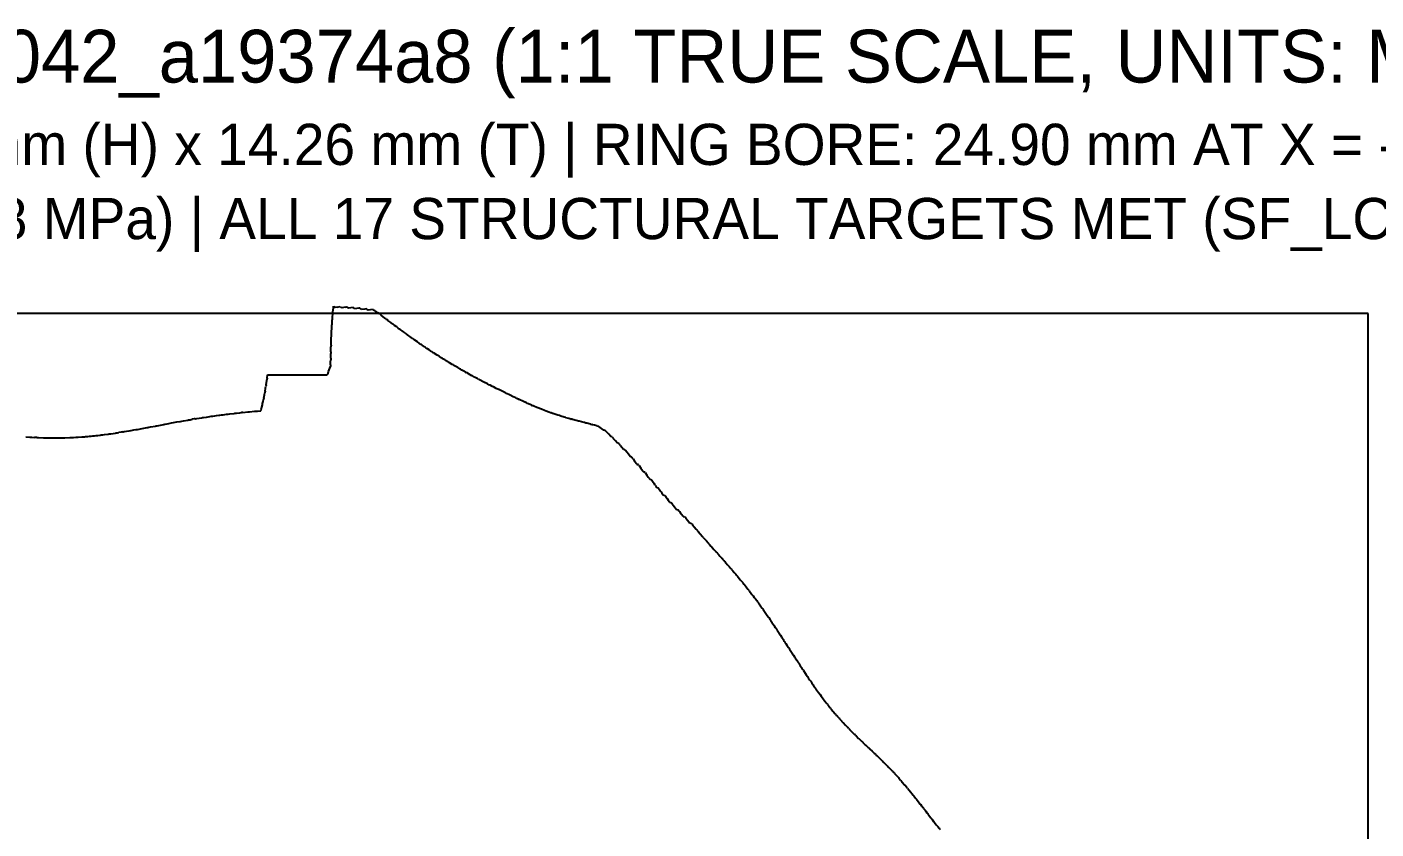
# Model space of a CAD drawing. Extents: x -21 to 226, y -73 to 37.
# Drawn here: x 61.2 to 143, y -11.9 to 36.8 of the extents above; entities that cross this region are included whole.
import ezdxf

# ---------------------------------------------------------------- set-up
doc = ezdxf.new("R2010")
doc.units = 0

msp = doc.modelspace()

# ---------------------------------------------------------------- linework, layer by layer
at = {"layer": 'BOUNDING_BOX'}
for p, q in [((142.553, 19.4269), (-20.7015, 19.4269)), ((142.553, -43.6157), (142.553, 19.4269))]:
    msp.add_line(p, q, dxfattribs=at)
at = {"layer": 'MIDPLANE_Z0_OUTLINE'}
for p, q in [((79.7631, 19.5), (79.7914, 19.7717)), ((79.7914, 19.7717), (79.7937, 19.7937)), ((79.7937, 19.8), (79.8, 19.8546)), ((79.7937, 19.7937), (79.7937, 19.8)), ((79.8, 19.8546), (79.8301, 19.8301)), ((79.868, 19.8), (79.8301, 19.8301)), ((79.8901, 19.7822), (79.868, 19.8)), ((79.9, 19.7743), (79.8901, 19.7822)), ((80.0199, 19.8), (79.9, 19.7743)), ((80.0199, 19.8), (80.2, 19.8382)), ((80.2, 19.8382), (80.221, 19.821)), ((80.2473, 19.8), (80.221, 19.821)), ((80.2844, 19.7701), (80.2473, 19.8)), ((80.3, 19.7574), (80.2844, 19.7701)), ((80.5204, 19.8), (80.3, 19.7574)), ((80.5204, 19.8), (80.6, 19.8152)), ((80.6, 19.8152), (80.6083, 19.8083)), ((80.6188, 19.8), (80.6083, 19.8083)), ((80.6769, 19.7529), (80.6188, 19.8)), ((80.7, 19.7342), (80.6769, 19.7529)), ((80.9822, 19.7822), (80.7, 19.7342)), ((81, 19.7854), (80.9822, 19.7822)), ((81.0679, 19.7304), (81, 19.7854)), ((81.1, 19.7044), (81.0679, 19.7304)), ((81.3389, 19.7389), (81.1, 19.7044)), ((81.4, 19.7484), (81.3389, 19.7389)), ((81.4573, 19.702), (81.4, 19.7484)), ((81.5, 19.6674), (81.4573, 19.702)), ((81.6896, 19.6896), (81.5, 19.6674)), ((81.8, 19.7037), (81.6896, 19.6896)), ((81.8454, 19.667), (81.8, 19.7037)), ((81.9, 19.6229), (81.8454, 19.667)), ((82.2, 19.6514), (82.0349, 19.6349)), ((82.2325, 19.6253), (82.2, 19.6514)), ((79.7076, 18.7826), (79.7194, 18.9194)), ((79.7194, 19), (79.7288, 19.1)), ((79.7194, 18.9194), (79.7194, 19)), ((79.7288, 19.1), (79.7425, 19.2449)), ((79.7425, 19.2449), (79.7527, 19.3527)), ((79.7527, 19.4), (79.7631, 19.5)), ((79.7527, 19.3527), (79.7527, 19.4)), ((82.0349, 19.6349), (81.9, 19.6229)), ((82.3, 19.5709), (82.2325, 19.6253)), ((82.3439, 19.5439), (82.3, 19.5709)), ((82.418, 19.5), (82.3439, 19.5439)), ((82.4908, 19.4569), (82.418, 19.5)), ((82.5866, 19.4), (82.4908, 19.4569)), ((82.595, 19.395), (82.5866, 19.4)), ((82.6, 19.3921), (82.595, 19.395)), ((82.6717, 19.3355), (82.6, 19.3921)), ((82.7, 19.3132), (82.6717, 19.3355)), ((82.8191, 19.2191), (82.7, 19.3132)), ((82.9746, 19.1), (82.8191, 19.2191)), ((82.984, 19.0928), (82.9746, 19.1)), ((83, 19.0805), (82.984, 19.0928)), ((83, 19.0805), (83.0451, 19.0451)), ((83.1, 19.0033), (83.0451, 19.0451)), ((83.1033, 19.0008), (83.1, 19.0033)), ((83.1043, 19), (83.1033, 19.0008)), ((83.2712, 18.8712), (83.1043, 19)), ((83.4, 18.7747), (83.2712, 18.8712)), ((79.6605, 17.9211), (79.6687, 18.0687)), ((79.6687, 18.2), (79.6767, 18.3)), ((79.6687, 18.0687), (79.6687, 18.2)), ((79.6767, 18.3), (79.6803, 18.3456)), ((79.6803, 18.3456), (79.6919, 18.4919)), ((79.6919, 18.6), (79.7005, 18.7)), ((79.6919, 18.4919), (79.6919, 18.6)), ((79.7005, 18.7), (79.7076, 18.7826)), ((83.4149, 18.7633), (83.4, 18.7747)), ((83.4976, 18.7), (83.4149, 18.7633)), ((83.4989, 18.6989), (83.4976, 18.7)), ((83.5, 18.6982), (83.4989, 18.6989)), ((83.5979, 18.6254), (83.5, 18.6982)), ((83.632, 18.6), (83.5979, 18.6254)), ((83.7278, 18.5278), (83.632, 18.6)), ((83.8, 18.4751), (83.7278, 18.5278)), ((83.8389, 18.4461), (83.8, 18.4751)), ((83.9, 18.4006), (83.8389, 18.4461)), ((83.9577, 18.3577), (83.9, 18.4006)), ((84.0376, 18.3), (83.9577, 18.3577)), ((84.0963, 18.2576), (84.0376, 18.3)), ((84.1761, 18.2), (84.0963, 18.2576)), ((84.1899, 18.1899), (84.1761, 18.2)), ((84.2, 18.1828), (84.1899, 18.1899)), ((84.27, 18.132), (84.2, 18.1828)), ((84.3, 18.1103), (84.27, 18.132)), ((84.4219, 18.0219), (84.3, 18.1103)), ((84.5951, 17.9), (84.4219, 18.0219)), ((79.6519, 17.5), (79.6444, 17.4)), ((79.6444, 17.2556), (79.6444, 17.4)), ((79.6444, 17.2444), (79.6444, 17.2556)), ((79.6444, 17.1), (79.6444, 17.2444)), ((79.6519, 17.8), (79.6594, 17.9)), ((79.6519, 17.6519), (79.6519, 17.8)), ((79.6519, 17.5037), (79.6519, 17.6519)), ((79.6519, 17.5), (79.6519, 17.5037)), ((79.6594, 17.9), (79.6605, 17.9211)), ((84.5971, 17.8987), (84.5951, 17.9)), ((84.6, 17.8966), (84.5971, 17.8987)), ((84.6, 17.8966), (84.6562, 17.8562)), ((84.7, 17.8258), (84.6562, 17.8562)), ((84.7277, 17.8066), (84.7, 17.8258)), ((84.7371, 17.8), (84.7277, 17.8066)), ((84.8914, 17.6914), (84.7371, 17.8)), ((85, 17.6172), (84.8914, 17.6914)), ((85.0246, 17.6001), (85, 17.6172)), ((85.1, 17.5477), (85.0246, 17.6001)), ((85.1281, 17.5281), (85.1, 17.5477)), ((85.1698, 17.5), (85.1281, 17.5281)), ((85.2543, 17.4431), (85.1698, 17.5)), ((85.3182, 17.4), (85.2543, 17.4431)), ((85.3668, 17.3668), (85.3182, 17.4)), ((85.4, 17.3449), (85.3668, 17.3668)), ((85.4592, 17.305), (85.4, 17.3449)), ((85.5, 17.2775), (85.4592, 17.305)), ((85.6061, 17.2061), (85.5, 17.2775)), ((85.7688, 17.1), (85.6061, 17.2061)), ((79.6186, 16.4186), (79.6212, 16.4625)), ((79.6186, 16.3), (79.6186, 16.4186)), ((79.6212, 16.4625), (79.6294, 16.6)), ((79.6369, 16.7), (79.6294, 16.6)), ((79.6444, 17.1), (79.6369, 17)), ((79.6369, 16.8631), (79.6369, 17)), ((79.6369, 16.8369), (79.6369, 16.8631)), ((79.6369, 16.7), (79.6369, 16.8369)), ((85.7815, 17.0917), (85.7688, 17.1)), ((85.8, 17.0797), (85.7815, 17.0917)), ((85.8, 17.0797), (85.8479, 17.0479)), ((85.9, 17.0144), (85.8479, 17.0479)), ((85.9164, 17.0039), (85.9, 17.0144)), ((85.9224, 17), (85.9164, 17.0039)), ((86.0906, 16.8906), (85.9224, 17)), ((86.2, 16.8216), (86.0906, 16.8906)), ((86.2259, 16.8051), (86.2, 16.8216)), ((86.3, 16.7576), (86.2259, 16.8051)), ((86.3351, 16.7351), (86.3, 16.7576)), ((86.3917, 16.7), (86.3351, 16.7351)), ((86.4731, 16.6495), (86.3917, 16.7)), ((86.5531, 16.6), (86.4731, 16.6495)), ((86.5819, 16.5819), (86.5531, 16.6)), ((86.6, 16.5709), (86.5819, 16.5819)), ((86.6684, 16.529), (86.6, 16.5709)), ((86.7, 16.5096), (86.6684, 16.529)), ((86.8299, 16.4299), (86.7, 16.5096)), ((87, 16.3294), (86.8299, 16.4299)), ((75.7727, 15.5), (75.8, 15.6982)), ((75.8, 15.6982), (75.9, 15.6982)), ((75.9, 15.6982), (76.0982, 15.6982)), ((76.0982, 15.6982), (76.1367, 15.6982)), ((76.1367, 15.6982), (76.2, 15.6982)), ((76.2, 15.6982), (76.3, 15.6982)), ((76.3, 15.6982), (76.4982, 15.6982)), ((76.4982, 15.6982), (76.5367, 15.6982)), ((76.5367, 15.6982), (76.6, 15.6982)), ((76.6, 15.6982), (76.7, 15.6982)), ((76.7, 15.6982), (76.8982, 15.6982)), ((76.8982, 15.6982), (76.9367, 15.6982)), ((76.9367, 15.6982), (77, 15.6982)), ((77, 15.6982), (77.1, 15.6982)), ((77.1, 15.6982), (77.2982, 15.6982)), ((77.2982, 15.6982), (77.3367, 15.6982)), ((77.3367, 15.6982), (77.4, 15.6982)), ((77.4, 15.6982), (77.5, 15.6982)), ((77.5, 15.6982), (77.6982, 15.6982)), ((77.6982, 15.6982), (77.7367, 15.6982)), ((77.7367, 15.6982), (77.8, 15.6982)), ((77.8, 15.6982), (77.9, 15.6982)), ((77.9, 15.6982), (78.0982, 15.6982)), ((78.0982, 15.6982), (78.1367, 15.6982)), ((78.1367, 15.6982), (78.2, 15.6982)), ((78.2, 15.6982), (78.3, 15.6982)), ((78.3, 15.6982), (78.4982, 15.6982)), ((78.4982, 15.6982), (78.5367, 15.6982)), ((78.5367, 15.6982), (78.6, 15.6982)), ((78.6, 15.6982), (78.7, 15.6982)), ((78.7, 15.6982), (78.8982, 15.6982)), ((78.8982, 15.6982), (78.9367, 15.6982)), ((78.9367, 15.6982), (79, 15.6982)), ((79, 15.6982), (79.1, 15.6982)), ((79.1, 15.6982), (79.2982, 15.6982)), ((79.2982, 15.6982), (79.3367, 15.6982)), ((79.3367, 15.6982), (79.4, 15.6982)), ((79.4, 15.6982), (79.4226, 15.7274)), ((79.4226, 15.7274), (79.4786, 15.8)), ((79.4786, 15.8), (79.4798, 15.8074)), ((79.4798, 15.8074), (79.4939, 15.8939)), ((79.4939, 15.8939), (79.4968, 15.9)), ((79.4968, 15.9), (79.5, 15.9066)), ((79.5, 15.9066), (79.5346, 15.9984)), ((79.5346, 15.9984), (79.6107, 16.2)), ((79.6186, 16.3), (79.6107, 16.2)), ((87.0056, 16.3261), (87, 16.3294)), ((87.0487, 16.3), (87.0056, 16.3261)), ((87.0806, 16.2806), (87.0487, 16.3)), ((87.1, 16.2693), (87.0806, 16.2806)), ((87.1823, 16.2212), (87.1, 16.2693)), ((87.2187, 16.2), (87.1823, 16.2212)), ((87.3326, 16.1326), (87.2187, 16.2)), ((87.4, 16.0941), (87.3326, 16.1326)), ((87.4454, 16.0677), (87.4, 16.0941)), ((87.5, 16.036), (87.4454, 16.0677)), ((87.586, 15.986), (87.5, 16.036)), ((87.7393, 15.9), (87.586, 15.986)), ((87.7659, 15.8851), (87.7393, 15.9)), ((87.8, 15.866), (87.7659, 15.8851)), ((87.8, 15.866), (87.842, 15.842)), ((87.9, 15.81), (87.842, 15.842)), ((87.9127, 15.803), (87.9, 15.81)), ((87.9181, 15.8), (87.9127, 15.803)), ((88.099, 15.699), (87.9181, 15.8)), ((88.2, 15.6447), (88.099, 15.699)), ((88.232, 15.6271), (88.2, 15.6447)), ((88.3, 15.5897), (88.232, 15.6271)), ((88.3579, 15.5579), (88.3, 15.5897)), ((88.4671, 15.5), (88.3579, 15.5579)), ((75.6462, 14.7), (75.6728, 14.8728)), ((75.6728, 14.8728), (75.6812, 14.9146)), ((75.6812, 14.9146), (75.6984, 15)), ((75.713, 15.1), (75.6984, 15)), ((75.713, 15.1), (75.7492, 15.3492)), ((75.7492, 15.3492), (75.7518, 15.3627)), ((75.7518, 15.3627), (75.7589, 15.4)), ((75.7727, 15.5), (75.7589, 15.4)), ((88.5256, 15.469), (88.4671, 15.5)), ((88.6, 15.4296), (88.5256, 15.469)), ((88.6, 15.4296), (88.6191, 15.4191)), ((88.6557, 15.4), (88.6191, 15.4191)), ((88.691, 15.3813), (88.6557, 15.4)), ((88.7, 15.3765), (88.691, 15.3813)), ((88.8806, 15.2806), (88.7, 15.3765)), ((89, 15.2197), (88.8806, 15.2806)), ((89.0256, 15.2062), (89, 15.2197)), ((89.1, 15.167), (89.0256, 15.2062)), ((89.1439, 15.1439), (89.1, 15.167)), ((89.2306, 15.1), (89.1439, 15.1439)), ((89.3063, 15.0617), (89.2306, 15.1)), ((89.4, 15.0142), (89.3063, 15.0617)), ((89.4, 15.0142), (89.4093, 15.0093)), ((89.4278, 15), (89.4093, 15.0093)), ((89.4859, 14.9703), (89.4278, 15)), ((89.5, 14.9631), (89.4859, 14.9703)), ((89.6741, 14.8741), (89.5, 14.9631)), ((89.8, 14.8123), (89.6741, 14.8741)), ((89.8238, 14.8004), (89.8, 14.8123)), ((89.9, 14.762), (89.8238, 14.8004)), ((89.9412, 14.7412), (89.9, 14.762)), ((90.0269, 14.7), (89.9412, 14.7412)), ((75.4869, 13.9), (75.5, 13.9579)), ((75.5, 13.9579), (75.5292, 14.0867)), ((75.5292, 14.0867), (75.5548, 14.2)), ((75.5711, 14.3), (75.5548, 14.2)), ((75.5711, 14.3), (75.5851, 14.3851)), ((75.5851, 14.3851), (75.6047, 14.4771)), ((75.6047, 14.4771), (75.6308, 14.6)), ((75.6462, 14.7), (75.6308, 14.6)), ((90.1064, 14.6617), (90.0269, 14.7)), ((90.2, 14.6167), (90.1064, 14.6617)), ((90.2, 14.6167), (90.2111, 14.6111)), ((90.2339, 14.6), (90.2111, 14.6111)), ((90.2873, 14.5736), (90.2339, 14.6)), ((90.3, 14.5674), (90.2873, 14.5736)), ((90.479, 14.479), (90.3, 14.5674)), ((90.6, 14.4218), (90.479, 14.479)), ((90.626, 14.4091), (90.6, 14.4218)), ((90.7, 14.3728), (90.626, 14.4091)), ((90.7488, 14.3488), (90.7, 14.3728)), ((90.8529, 14.3), (90.7488, 14.3488)), ((90.9221, 14.2675), (90.8529, 14.3)), ((91, 14.231), (90.9221, 14.2675)), ((91, 14.231), (91.0209, 14.2209)), ((91.066, 14.2), (91.0209, 14.2209)), ((91.0936, 14.187), (91.066, 14.2)), ((91.1, 14.184), (91.0936, 14.187)), ((91.2932, 14.0932), (91.1, 14.184)), ((91.4, 14.0453), (91.2932, 14.0932)), ((91.4322, 14.0306), (91.4, 14.0453)), ((91.5, 13.9994), (91.4322, 14.0306)), ((91.5681, 13.9681), (91.5, 13.9994)), ((91.7234, 13.9), (91.5681, 13.9681)), ((71.5, 13.0452), (71.8, 13.0937)), ((71.8, 13.0937), (71.802, 13.094)), ((71.802, 13.094), (71.8405, 13.1)), ((71.8405, 13.1), (71.9, 13.1093)), ((71.9, 13.1093), (71.9111, 13.1111)), ((71.9111, 13.1111), (72.1004, 13.1399)), ((72.1004, 13.1399), (72.2, 13.1551)), ((72.2, 13.1551), (72.3, 13.1698)), ((72.3, 13.1698), (72.3819, 13.1819)), ((72.3819, 13.1819), (72.4876, 13.197)), ((72.4876, 13.197), (72.6, 13.2131)), ((72.6, 13.2131), (72.7, 13.2269)), ((72.7, 13.2269), (72.8471, 13.2471)), ((72.8471, 13.2471), (72.9074, 13.2552)), ((72.9074, 13.2552), (73, 13.2676)), ((73, 13.2676), (73.1, 13.2803)), ((73.1, 13.2803), (73.3067, 13.3067)), ((73.3067, 13.3067), (73.339, 13.3107)), ((73.339, 13.3107), (73.4, 13.3183)), ((73.4, 13.3183), (73.5, 13.3301)), ((73.5, 13.3301), (73.7608, 13.3608)), ((73.7608, 13.3608), (73.7743, 13.3624)), ((73.7743, 13.3624), (73.8, 13.3653)), ((73.8, 13.3653), (73.9, 13.3761)), ((73.9, 13.3761), (73.9047, 13.3766)), ((73.9047, 13.3766), (74.1207, 13.4)), ((74.1207, 13.4), (74.2, 13.4086)), ((74.2, 13.4086), (74.2096, 13.4096)), ((74.3, 13.4185), (74.2096, 13.4096)), ((74.3, 13.4185), (74.6, 13.4483)), ((74.6, 13.4483), (74.6062, 13.4488)), ((74.6062, 13.4488), (74.6532, 13.4532)), ((74.6532, 13.4532), (74.7, 13.4574)), ((74.7, 13.4574), (75, 13.4843)), ((75, 13.4843), (75.0039, 13.4846)), ((75.0039, 13.4846), (75.092, 13.492)), ((75.092, 13.492), (75.1, 13.4926)), ((75.1, 13.4926), (75.1913, 13.5)), ((75.1913, 13.5), (75.3571, 13.5134)), ((75.3571, 13.5134), (75.4, 13.5169)), ((75.4, 13.5169), (75.4177, 13.5899)), ((75.4177, 13.5899), (75.4685, 13.8)), ((75.4685, 13.8), (75.4699, 13.8082)), ((75.4699, 13.8082), (75.483, 13.883)), ((75.483, 13.883), (75.4869, 13.9)), ((91.7615, 13.8833), (91.7234, 13.9)), ((91.8, 13.8664), (91.7615, 13.8833)), ((91.8, 13.8664), (91.846, 13.846)), ((91.9, 13.8231), (91.846, 13.846)), ((91.9344, 13.8085), (91.9, 13.8231)), ((91.9544, 13.8), (91.9344, 13.8085)), ((92.1261, 13.7261), (91.9544, 13.8)), ((92.2, 13.6958), (92.1261, 13.7261)), ((92.2472, 13.6765), (92.2, 13.6958)), ((92.3, 13.6548), (92.2472, 13.6765)), ((92.4097, 13.6097), (92.3, 13.6548)), ((92.6, 13.5353), (92.4097, 13.6097)), ((92.6066, 13.5328), (92.6, 13.5353)), ((92.6929, 13.5), (92.6066, 13.5328)), ((92.698, 13.498), (92.6929, 13.5)), ((92.7, 13.4973), (92.698, 13.498)), ((92.8512, 13.4429), (92.7, 13.4973)), ((92.9705, 13.4), (92.8512, 13.4429)), ((92.9921, 13.3921), (92.9705, 13.4)), ((93, 13.3894), (92.9921, 13.3921)), ((93.0814, 13.3613), (93, 13.3894)), ((93.1, 13.3549), (93.0814, 13.3613)), ((93.2896, 13.2896), (93.1, 13.3549)), ((93.4, 13.2534), (93.2896, 13.2896)), ((93.4354, 13.2421), (93.4, 13.2534)), ((93.5, 13.2214), (93.4354, 13.2421)), ((93.592, 13.192), (93.5, 13.2214)), ((93.8, 13.1288), (93.592, 13.192)), ((93.8053, 13.1272), (93.8, 13.1288)), ((93.8964, 13.1), (93.8053, 13.1272)), ((93.8992, 13.0992), (93.8964, 13.1)), ((93.9, 13.0989), (93.8992, 13.0992)), ((94.0717, 13.0504), (93.9, 13.0989)), ((67.1, 12.2528), (67.3824, 12.3)), ((67.3824, 12.3), (67.3902, 12.3013)), ((67.3902, 12.3013), (67.4, 12.3029)), ((67.4, 12.3029), (67.5, 12.3208)), ((67.5, 12.3208), (67.5254, 12.3254)), ((67.5254, 12.3254), (67.6872, 12.3535)), ((67.6872, 12.3535), (67.8, 12.3731)), ((67.8, 12.3731), (67.9, 12.3914)), ((67.9, 12.3914), (68.012, 12.412)), ((68.012, 12.412), (68.0918, 12.4263)), ((68.0918, 12.4263), (68.2, 12.4456)), ((68.2, 12.4456), (68.3, 12.4642)), ((68.3, 12.4642), (68.502, 12.502)), ((68.502, 12.502), (68.5355, 12.5081)), ((68.5355, 12.5081), (68.6, 12.5197)), ((68.6, 12.5197), (68.7, 12.5385)), ((68.7, 12.5385), (68.9937, 12.5937)), ((68.9937, 12.5937), (68.9979, 12.5945)), ((68.9979, 12.5945), (69, 12.5949)), ((69, 12.5949), (69.0183, 12.5983)), ((69.0183, 12.5983), (69.0275, 12.6)), ((69.0275, 12.6), (69.1, 12.6137)), ((69.1, 12.6137), (69.4, 12.6702)), ((69.4, 12.6702), (69.4067, 12.6715)), ((69.4067, 12.6715), (69.4869, 12.6869)), ((69.4869, 12.6869), (69.5, 12.6893)), ((69.5, 12.6893), (69.5573, 12.7)), ((69.5573, 12.7), (69.7055, 12.7276)), ((69.7055, 12.7276), (69.8, 12.7452)), ((69.8, 12.7452), (69.9, 12.7639)), ((69.9, 12.7639), (69.9787, 12.7787)), ((69.9787, 12.7787), (70.0831, 12.7977)), ((70.0831, 12.7977), (70.2, 12.819)), ((70.2, 12.819), (70.3, 12.8372)), ((70.3, 12.8372), (70.4678, 12.8678)), ((70.4678, 12.8678), (70.5163, 12.8764)), ((70.5163, 12.8764), (70.6, 12.8912)), ((70.6, 12.8912), (70.7, 12.9088)), ((70.7, 12.9088), (70.9534, 12.9534)), ((70.9534, 12.9534), (70.9691, 12.9561)), ((70.9691, 12.9561), (71, 12.9614)), ((71, 12.9614), (71.0704, 12.9732)), ((71.0704, 12.9732), (71.1, 12.9782)), ((71.1, 12.9782), (71.2294, 13)), ((71.3562, 13.0215), (71.2294, 13)), ((71.4, 13.0289), (71.3562, 13.0215)), ((71.4, 13.0289), (71.4045, 13.0297)), ((71.4045, 13.0297), (71.4347, 13.0347)), ((71.4347, 13.0347), (71.5, 13.0452)), ((94.2, 13.0141), (94.0717, 13.0504)), ((94.2, 13.0141), (94.211, 13.011)), ((94.2518, 13), (94.211, 13.011)), ((94.2942, 12.9885), (94.2518, 13)), ((94.3, 12.9869), (94.2942, 12.9885)), ((94.5256, 12.9256), (94.3, 12.9869)), ((94.6, 12.9066), (94.5256, 12.9256)), ((94.6526, 12.8926), (94.6, 12.9066)), ((94.7, 12.88), (94.6526, 12.8926)), ((94.8422, 12.8422), (94.7, 12.88)), ((95, 12.8027), (94.8422, 12.8422)), ((95.0217, 12.7969), (95, 12.8027)), ((95.1, 12.7756), (95.0217, 12.7969)), ((95.1595, 12.7595), (95.1, 12.7756)), ((95.3934, 12.7), (95.1595, 12.7595)), ((95.3976, 12.6989), (95.3934, 12.7)), ((95.4, 12.6983), (95.3976, 12.6989)), ((95.4, 12.6983), (95.4764, 12.6764)), ((95.5, 12.6702), (95.4764, 12.6764)), ((95.6284, 12.636), (95.5, 12.6702)), ((95.7637, 12.6), (95.6284, 12.636)), ((95.7923, 12.5923), (95.7637, 12.6)), ((95.8, 12.5903), (95.7923, 12.5923)), ((95.8826, 12.565), (95.8, 12.5903)), ((95.9, 12.5597), (95.8826, 12.565)), ((96.0485, 12.4485), (95.9, 12.5597)), ((96.2, 12.3391), (96.0485, 12.4485)), ((96.2067, 12.3368), (96.2, 12.3391)), ((96.3, 12.3043), (96.2067, 12.3368)), ((96.302, 12.302), (96.3, 12.3043)), ((96.3038, 12.3), (96.302, 12.302)), ((96.382, 12.2132), (96.3038, 12.3)), ((61.1311, 11.9311), (61.3689, 11.9156)), ((61.3689, 11.9156), (61.4, 11.9136)), ((61.4, 11.9136), (61.5, 11.9084)), ((61.5, 11.9084), (61.508, 11.908)), ((61.508, 11.908), (61.6624, 11.9)), ((61.8, 11.8929), (61.6624, 11.9)), ((61.8, 11.8929), (61.8019, 11.8928)), ((61.8019, 11.8928), (61.8897, 11.8897)), ((61.8897, 11.8897), (61.9, 11.8893)), ((61.9, 11.8893), (62.2, 11.8784)), ((62.2, 11.8784), (62.2045, 11.8783)), ((62.2045, 11.8783), (62.2769, 11.8769)), ((62.2769, 11.8769), (62.3, 11.8764)), ((62.3, 11.8764), (62.6, 11.8704)), ((62.6, 11.8704), (62.6055, 11.8704)), ((62.6055, 11.8704), (62.6702, 11.8702)), ((62.6702, 11.8702), (62.7, 11.8702)), ((62.7, 11.8702), (63, 11.8693)), ((63, 11.8693), (63.0057, 11.8694)), ((63.0057, 11.8694), (63.0704, 11.8704)), ((63.0704, 11.8704), (63.1, 11.8709)), ((63.1, 11.8709), (63.4, 11.8753)), ((63.4, 11.8753), (63.4052, 11.8755)), ((63.4052, 11.8755), (63.478, 11.878)), ((63.478, 11.878), (63.5, 11.8788)), ((63.5, 11.8788), (63.8, 11.8886)), ((63.8, 11.8886), (63.803, 11.8888)), ((63.803, 11.8888), (63.8936, 11.8936)), ((63.8936, 11.8936), (63.9, 11.894)), ((63.9, 11.894), (64.019, 11.9)), ((64.019, 11.9), (64.175, 11.9079)), ((64.175, 11.9079), (64.2, 11.9092)), ((64.2, 11.9092), (64.3, 11.9164)), ((64.3, 11.9164), (64.3176, 11.9176)), ((64.3176, 11.9176), (64.5259, 11.9319)), ((64.5259, 11.9319), (64.6, 11.937)), ((64.6, 11.937), (64.7, 11.9459)), ((64.7, 11.9459), (64.7503, 11.9503)), ((64.7503, 11.9503), (64.8985, 11.963)), ((64.8985, 11.963), (65, 11.9717)), ((65, 11.9717), (65.1, 11.9822)), ((65.1, 11.9822), (65.192, 11.992)), ((65.192, 11.992), (65.2925, 12.0022)), ((65.2925, 12.0022), (65.4, 12.0131)), ((65.4, 12.0131), (65.5, 12.0252)), ((65.5, 12.0252), (65.6424, 12.0424)), ((65.6424, 12.0424), (65.7056, 12.0497)), ((65.7056, 12.0497), (65.8, 12.0607)), ((65.8, 12.0607), (65.9, 12.0742)), ((65.9, 12.0742), (66.1013, 12.1013)), ((66.1013, 12.1013), (66.1354, 12.1057)), ((66.1354, 12.1057), (66.2, 12.1141)), ((66.2, 12.1141), (66.3, 12.1288)), ((66.3, 12.1288), (66.5682, 12.1682)), ((66.5682, 12.1682), (66.5792, 12.1698)), ((66.5792, 12.1698), (66.6, 12.1727)), ((66.6, 12.1727), (66.6563, 12.1816)), ((66.6563, 12.1816), (66.7, 12.1884)), ((66.7, 12.1884), (66.7735, 12.2)), ((66.9129, 12.2221), (66.7735, 12.2)), ((67, 12.2359), (66.9129, 12.2221)), ((67, 12.2359), (67.0058, 12.2369)), ((67.0058, 12.2369), (67.0434, 12.2434)), ((67.0434, 12.2434), (67.1, 12.2528)), ((96.3939, 12.2), (96.382, 12.2132)), ((96.4907, 12.0907), (96.3939, 12.2)), ((96.6, 11.9711), (96.4907, 12.0907)), ((96.6119, 11.9666), (96.6, 11.9711)), ((96.7, 11.9331), (96.6119, 11.9666)), ((96.7, 11.9331), (96.715, 11.915)), ((96.715, 11.915), (96.7278, 11.9)), ((96.8007, 11.8146), (96.7278, 11.9)), ((96.8131, 11.8), (96.8007, 11.8146)), ((96.8984, 11.6984), (96.8131, 11.8)), ((97, 11.581), (96.8984, 11.6984)), ((97.0123, 11.5759), (97, 11.581)), ((97.1, 11.5395), (97.0123, 11.5759)), ((97.1, 11.5395), (97.1174, 11.5174)), ((97.1174, 11.5174), (97.1314, 11.5)), ((97.2032, 11.4115), (97.1314, 11.5)), ((97.2125, 11.4), (97.2032, 11.4115)), ((97.2956, 11.2956), (97.2125, 11.4)), ((97.4, 11.1688), (97.2956, 11.2956)), ((97.4082, 11.1651), (97.4, 11.1688)), ((97.5, 11.124), (97.4082, 11.1651)), ((97.5, 11.124), (97.5103, 11.1103)), ((97.5103, 11.1103), (97.5182, 11.1)), ((97.5919, 11.0049), (97.5182, 11.1)), ((97.5957, 11), (97.5919, 11.0049)), ((97.6839, 10.8839), (97.5957, 11)), ((97.8, 10.7363), (97.6839, 10.8839)), ((97.8022, 10.7352), (97.8, 10.7363)), ((97.8763, 10.7), (97.8022, 10.7352)), ((97.8924, 10.6924), (97.8763, 10.7)), ((97.9, 10.6889), (97.8924, 10.6924)), ((97.9663, 10.6), (97.9, 10.6889)), ((97.9663, 10.6), (97.9693, 10.5959)), ((97.9693, 10.5959), (98.065, 10.465)), ((98.065, 10.465), (98.1898, 10.3)), ((98.1948, 10.2934), (98.1898, 10.3)), ((98.2, 10.2866), (98.1948, 10.2934)), ((98.2, 10.2866), (98.258, 10.258)), ((98.3, 10.2384), (98.258, 10.258)), ((98.3278, 10.2), (98.3, 10.2384)), ((98.3278, 10.2), (98.335, 10.1899)), ((98.335, 10.1899), (98.4409, 10.0409)), ((98.4409, 10.0409), (98.5444, 9.9)), ((98.5741, 9.8595), (98.5444, 9.9)), ((98.6, 9.8242), (98.5741, 9.8595)), ((98.6, 9.8242), (98.6162, 9.8162)), ((98.6512, 9.8), (98.6162, 9.8162)), ((98.6818, 9.7855), (98.6512, 9.8)), ((98.7, 9.7769), (98.6818, 9.7855)), ((98.7, 9.7769), (98.814, 9.614)), ((98.814, 9.614), (98.8967, 9.5)), ((98.9618, 9.4101), (98.8967, 9.5)), ((98.9692, 9.4), (98.9618, 9.4101)), ((98.982, 9.382), (98.9692, 9.4)), ((99, 9.3575), (98.982, 9.382)), ((99.0145, 9.3507), (99, 9.3575)), ((99.1, 9.3108), (99.0145, 9.3507)), ((99.1, 9.3108), (99.1863, 9.1863)), ((99.1863, 9.1863), (99.2481, 9.1)), ((99.3196, 9), (99.2481, 9.1)), ((99.3196, 9), (99.3504, 8.9562)), ((99.3504, 8.9562), (99.3528, 8.9528)), ((99.3528, 8.9528), (99.3567, 8.9473)), ((99.3567, 8.9473), (99.4, 8.8876)), ((99.4, 8.8876), (99.5, 8.8435)), ((99.5, 8.8435), (99.559, 8.759)), ((99.559, 8.759), (99.6014, 8.7)), ((99.6014, 8.7), (99.6368, 8.6507)), ((99.6368, 8.6507), (99.6732, 8.6)), ((99.6732, 8.6), (99.7257, 8.5257)), ((99.7257, 8.5257), (99.8, 8.4236)), ((99.8, 8.4236), (99.9, 8.3836)), ((99.9, 8.3836), (99.9289, 8.343)), ((99.9289, 8.343), (99.9347, 8.3347)), ((99.9347, 8.3347), (99.9564, 8.3049)), ((99.9564, 8.3049), (99.96, 8.3)), ((99.96, 8.3), (100.033, 8.2)), ((100.033, 8.2), (100.1028, 8.1028)), ((100.1028, 8.1028), (100.1803, 7.9977)), ((100.1803, 7.9977), (100.2, 7.971)), ((100.2, 7.971), (100.2698, 7.9467)), ((100.2698, 7.9467), (100.3, 7.9362)), ((100.3, 7.9362), (100.3153, 7.9153)), ((100.3153, 7.9153), (100.3267, 7.9)), ((100.3267, 7.9), (100.3411, 7.8808)), ((100.3411, 7.8808), (100.4014, 7.8)), ((100.4014, 7.8), (100.4856, 7.6856)), ((100.4856, 7.6856), (100.536, 7.6189)), ((100.536, 7.6189), (100.6, 7.5341)), ((100.6, 7.5341), (100.6266, 7.5265)), ((100.6266, 7.5265), (100.7, 7.5053)), ((100.7, 7.5053), (100.7023, 7.5023)), ((100.7023, 7.5023), (100.704, 7.5)), ((100.704, 7.5), (100.7417, 7.4511)), ((100.7417, 7.4511), (100.7811, 7.4)), ((100.7811, 7.4), (100.8757, 7.2757)), ((100.8757, 7.2757), (100.9045, 7.2386)), ((100.9045, 7.2386), (101, 7.1159)), ((101, 7.1159), (101.0107, 7.1134)), ((101.0107, 7.1134), (101.0702, 7.1)), ((101.0702, 7.1), (101.0945, 7.0945)), ((101.0945, 7.0945), (101.1, 7.0933)), ((101.1, 7.0933), (101.143, 7.0394)), ((101.143, 7.0394), (101.1745, 7)), ((101.1745, 7), (101.2739, 6.8739)), ((101.2739, 6.8739), (101.2859, 6.859)), ((101.2859, 6.859), (101.4, 6.7174)), ((101.4, 6.7174), (101.4103, 6.7153)), ((101.4103, 6.7153), (101.4848, 6.7)), ((101.4848, 6.7), (101.4974, 6.6974)), ((101.4974, 6.6974), (101.5, 6.6969)), ((101.5, 6.6969), (101.5501, 6.6372)), ((101.5501, 6.6372), (101.5812, 6.6)), ((101.5812, 6.6), (101.6802, 6.4802)), ((101.6802, 6.4802), (101.8, 6.339)), ((101.8, 6.339), (101.8159, 6.32)), ((101.8159, 6.32), (101.8327, 6.3)), ((101.8327, 6.3), (101.8634, 6.2634)), ((101.8634, 6.2634), (101.9, 6.2208)), ((101.9, 6.2208), (101.9103, 6.2088)), ((101.9103, 6.2088), (101.9179, 6.2)), ((101.9179, 6.2), (102.0473, 6.0473)), ((102.0473, 6.0473), (102.175, 5.9)), ((102.175, 5.9), (102.1758, 5.8991)), ((102.1758, 5.8991), (102.2, 5.8711)), ((102.2329, 5.8329), (102.2, 5.8711)), ((102.2329, 5.8329), (102.2618, 5.8)), ((102.2618, 5.8), (102.2971, 5.7594)), ((102.2971, 5.7594), (102.3, 5.756)), ((102.3, 5.756), (102.419, 5.619)), ((102.419, 5.619), (102.5248, 5.5)), ((102.5248, 5.5), (102.5294, 5.4948)), ((102.5294, 5.4948), (102.6, 5.4153)), ((102.6071, 5.4071), (102.6, 5.4153)), ((102.6071, 5.4071), (102.6135, 5.4)), ((102.6135, 5.4), (102.6911, 5.3118)), ((102.6911, 5.3118), (102.7, 5.3017)), ((102.7, 5.3017), (102.7944, 5.1944)), ((102.7944, 5.1944), (102.8795, 5.1)), ((102.8795, 5.1), (102.8898, 5.0886)), ((102.8898, 5.0886), (102.9696, 5)), ((102.9696, 5), (102.9839, 4.9839)), ((102.9839, 4.9839), (102.989, 4.9784)), ((102.989, 4.9784), (103, 4.9663)), ((103, 4.9663), (103.0834, 4.8715)), ((103.0834, 4.8715), (103.1, 4.8527)), ((103.1, 4.8527), (103.1715, 4.7715)), ((103.1715, 4.7715), (103.236, 4.7)), ((103.236, 4.7), (103.2535, 4.6805)), ((103.2535, 4.6805), (103.3263, 4.6)), ((103.3263, 4.6), (103.361, 4.561)), ((103.361, 4.561), (103.3703, 4.5508)), ((103.3703, 4.5508), (103.4, 4.5183)), ((103.4, 4.5183), (103.4736, 4.4335)), ((103.4736, 4.4335), (103.5, 4.4031)), ((103.5, 4.4031), (103.5479, 4.3479)), ((103.5479, 4.3479), (103.5906, 4.3)), ((103.5906, 4.3), (103.6174, 4.27)), ((103.6174, 4.27), (103.6798, 4.2)), ((103.6798, 4.2), (103.7361, 4.1361)), ((103.7361, 4.1361), (103.7469, 4.124)), ((103.7469, 4.124), (103.8, 4.0653)), ((103.8, 4.0653), (103.86, 3.9943)), ((103.86, 3.9943), (103.9, 3.9469)), ((103.9, 3.9469), (103.9215, 3.9215)), ((103.9215, 3.9215), (103.9402, 3.9)), ((103.9402, 3.9), (103.9792, 3.8552)), ((103.9792, 3.8552), (104.0272, 3.8)), ((104.0272, 3.8), (104.1069, 3.7069)), ((104.1069, 3.7069), (104.1165, 3.696)), ((104.1165, 3.696), (104.2, 3.6014)), ((104.2, 3.6014), (104.2398, 3.5524)), ((104.2398, 3.5524), (104.2824, 3.5)), ((104.2824, 3.5), (104.2903, 3.4903)), ((104.2903, 3.4903), (104.3, 3.4788)), ((104.3, 3.4788), (104.3387, 3.4327)), ((104.3387, 3.4327), (104.3661, 3.4)), ((104.3661, 3.4), (104.4718, 3.2718)), ((104.4718, 3.2718), (104.4765, 3.2663)), ((104.4765, 3.2663), (104.6, 3.1213)), ((104.6, 3.1213), (104.6092, 3.1096)), ((104.6092, 3.1096), (104.6167, 3.1)), ((104.6167, 3.1), (104.6534, 3.0534)), ((104.6534, 3.0534), (104.6969, 3)), ((104.6969, 3), (104.6999, 2.9962)), ((104.6999, 2.9962), (104.7, 2.9962)), ((104.7, 2.9962), (104.8315, 2.8315)), ((104.8315, 2.8315), (104.9409, 2.7)), ((104.9409, 2.7), (104.9419, 2.6988)), ((104.9419, 2.6988), (105, 2.629)), ((105.0123, 2.6123), (105, 2.629)), ((105.0123, 2.6123), (105.0216, 2.6)), ((105.0216, 2.6), (105.0934, 2.5038)), ((105.0934, 2.5038), (105.1, 2.4949)), ((105.1, 2.4949), (105.1833, 2.3833)), ((105.1833, 2.3833), (105.2475, 2.3)), ((105.2475, 2.3), (105.2558, 2.2892)), ((105.2558, 2.2892), (105.3246, 2.2)), ((105.3246, 2.2), (105.3571, 2.1571)), ((105.3571, 2.1571), (105.372, 2.138)), ((105.372, 2.138), (105.4, 2.1023)), ((105.4, 2.1023), (105.4699, 2.0038)), ((105.4699, 2.0038), (105.5, 1.9613)), ((105.5, 1.9613), (105.5254, 1.9254)), ((105.5254, 1.9254), (105.5441, 1.9)), ((105.5441, 1.9), (105.5727, 1.861)), ((105.5727, 1.861), (105.6175, 1.8)), ((105.6175, 1.8), (105.6939, 1.6939)), ((105.6939, 1.6939), (105.7109, 1.671)), ((105.7109, 1.671), (105.8, 1.5513)), ((105.8, 1.5513), (105.8212, 1.52)), ((105.8212, 1.52), (105.8347, 1.5)), ((105.8347, 1.5), (105.8611, 1.4611)), ((105.8611, 1.4611), (105.9, 1.4054)), ((105.9, 1.4054), (105.902, 1.4026)), ((105.902, 1.4026), (105.9038, 1.4)), ((105.9038, 1.4), (106.0243, 1.2243)), ((106.0243, 1.2243), (106.0281, 1.219)), ((106.0281, 1.219), (106.1126, 1.1)), ((106.1126, 1.1), (106.1835, 1)), ((106.1835, 1), (106.1903, 0.9903)), ((106.1903, 0.9903), (106.1958, 0.9827)), ((106.1958, 0.9827), (106.2, 0.9768)), ((106.2, 0.9768), (106.2862, 0.8459)), ((106.2862, 0.8459), (106.3, 0.825)), ((106.3, 0.825), (106.3496, 0.7496)), ((106.3496, 0.7496), (106.3834, 0.7)), ((106.3834, 0.7), (106.3976, 0.6791)), ((106.3976, 0.6791), (106.4514, 0.6)), ((106.4514, 0.6), (106.5109, 0.5109)), ((106.5109, 0.5109), (106.533, 0.4788)), ((106.533, 0.4788), (106.6, 0.3817)), ((106.6, 0.3817), (106.6329, 0.3302)), ((106.6329, 0.3302), (106.6521, 0.3)), ((106.6521, 0.3), (106.6707, 0.2707)), ((106.6707, 0.2707), (106.7, 0.2263)), ((106.7, 0.2263), (106.7089, 0.2127)), ((106.7089, 0.2127), (106.7173, 0.2)), ((106.7173, 0.2), (106.8282, 0.0282)), ((106.8282, 0.0282), (106.8379, 0.0137)), ((106.8379, 0.0137), (106.9136, -0.1)), ((106.9136, -0.1), (106.9803, -0.2)), ((106.9803, -0.2), (106.9881, -0.2119)), ((106.9881, -0.2119), (106.9953, -0.2227)), ((106.9953, -0.2227), (107, -0.2296)), ((107, -0.2296), (107.086, -0.3658)), ((107.086, -0.3658), (107.1, -0.388)), ((107.1, -0.388), (107.1433, -0.4567)), ((107.1433, -0.4567), (107.1716, -0.5)), ((107.1716, -0.5), (107.1855, -0.5215)), ((107.1855, -0.5215), (107.2366, -0.6)), ((107.2366, -0.6), (107.3003, -0.6997)), ((107.3003, -0.6997), (107.3247, -0.7367)), ((107.3247, -0.7367), (107.4, -0.851)), ((107.4, -0.851), (107.4209, -0.8837)), ((107.4209, -0.8837), (107.4312, -0.9)), ((107.4312, -0.9), (107.458, -0.942)), ((107.458, -0.942), (107.4964, -1)), ((107.4964, -1), (107.5, -1.0056)), ((107.5, -1.0056), (107.5004, -1.0062)), ((107.5004, -1.0062), (107.6157, -1.1843)), ((107.6157, -1.1843), (107.6241, -1.197)), ((107.6241, -1.197), (107.6932, -1.3)), ((107.6932, -1.3), (107.7603, -1.4)), ((107.7603, -1.4), (107.776, -1.424)), ((107.776, -1.424), (107.79, -1.4444)), ((107.79, -1.4444), (107.8, -1.4591)), ((107.8, -1.4591), (107.8817, -1.5878)), ((107.8817, -1.5878), (107.9, -1.6166)), ((107.9, -1.6166), (107.9324, -1.6676)), ((107.9324, -1.6676), (107.9535, -1.7)), ((107.9535, -1.7), (107.9709, -1.7267)), ((107.9709, -1.7267), (108.0189, -1.8)), ((108.0189, -1.8), (108.0897, -1.9103)), ((108.0897, -1.9103), (108.1155, -1.9494)), ((108.1155, -1.9494), (108.2, -2.0773)), ((108.2, -2.0773), (108.2102, -2.0931)), ((108.2102, -2.0931), (108.2147, -2.1)), ((108.2147, -2.1), (108.2482, -2.1518)), ((108.2482, -2.1518), (108.2802, -2.2)), ((108.2802, -2.2), (108.3, -2.2304)), ((108.3, -2.2304), (108.302, -2.2335)), ((108.302, -2.2335), (108.4065, -2.3935)), ((108.4065, -2.3935), (108.4144, -2.4051)), ((108.4144, -2.4051), (108.4781, -2.5)), ((108.4781, -2.5), (108.5453, -2.6)), ((108.5453, -2.6), (108.567, -2.633)), ((108.567, -2.633), (108.5857, -2.6605)), ((108.5857, -2.6605), (108.6, -2.6815)), ((108.6, -2.6815), (108.6787, -2.7984)), ((108.6787, -2.7984), (108.7, -2.83)), ((108.7, -2.83), (108.7281, -2.8719)), ((108.7281, -2.8719), (108.7476, -2.9)), ((108.7476, -2.9), (108.7678, -2.9292)), ((108.7678, -2.9292), (108.8168, -3)), ((108.8168, -3), (108.891, -3.109)), ((108.891, -3.109), (108.9185, -3.1482)), ((108.9185, -3.1482), (109, -3.2646)), ((109, -3.2646), (109.0165, -3.2881)), ((109.0165, -3.2881), (109.0248, -3.3)), ((109.0248, -3.3), (109.0558, -3.3442)), ((109.0558, -3.3442), (109.0961, -3.4)), ((109.0961, -3.4), (109.1, -3.4055)), ((109.1, -3.4055), (109.1006, -3.4064)), ((109.1006, -3.4064), (109.2223, -3.5777)), ((109.2223, -3.5777), (109.235, -3.5951)), ((109.235, -3.5951), (109.3116, -3.7)), ((109.3116, -3.7), (109.3847, -3.8)), ((109.3847, -3.8), (109.3911, -3.8089)), ((109.3911, -3.8089), (109.3979, -3.8181)), ((109.3979, -3.8181), (109.4, -3.821)), ((109.4, -3.821), (109.493, -3.9452)), ((109.493, -3.9452), (109.5, -3.9546)), ((109.5, -3.9546), (109.5622, -4.0378)), ((109.5622, -4.0378), (109.6102, -4.1)), ((109.6102, -4.1), (109.6177, -4.1098)), ((109.6177, -4.1098), (109.6872, -4.2)), ((109.6872, -4.2), (109.7359, -4.2641)), ((109.7359, -4.2641), (109.7644, -4.3007)), ((109.7644, -4.3007), (109.8, -4.3463)), ((109.8, -4.3463), (109.8644, -4.4274)), ((109.8644, -4.4274), (109.9, -4.4722)), ((109.9, -4.4722), (109.9123, -4.4877)), ((109.9123, -4.4877), (109.9224, -4.5)), ((109.9224, -4.5), (109.9565, -4.5416)), ((109.9565, -4.5416), (110.0044, -4.6)), ((110.0044, -4.6), (110.0916, -4.7084)), ((110.0916, -4.7084), (110.1207, -4.7433)), ((110.1207, -4.7433), (110.2, -4.8388)), ((110.2, -4.8388), (110.2303, -4.8731)), ((110.2303, -4.8731), (110.2542, -4.9)), ((110.2542, -4.9), (110.2757, -4.9243)), ((110.2757, -4.9243), (110.3, -4.9507)), ((110.3, -4.9507), (110.3216, -4.9741)), ((110.3216, -4.9741), (110.3454, -5)), ((110.3454, -5), (110.4662, -5.1338)), ((110.4662, -5.1338), (110.4898, -5.159)), ((110.4898, -5.159), (110.6, -5.2762)), ((110.6, -5.2762), (110.6127, -5.2901)), ((110.6127, -5.2901), (110.6217, -5.3)), ((110.6217, -5.3), (110.659, -5.341)), ((110.659, -5.341), (110.7, -5.3846)), ((110.7, -5.3846), (110.7064, -5.3914)), ((110.7064, -5.3914), (110.7145, -5.4)), ((110.7145, -5.4), (110.8516, -5.5484)), ((110.8516, -5.5484), (110.8722, -5.5698)), ((110.8722, -5.5698), (110.9966, -5.7)), ((110.9966, -5.7), (111, -5.7035)), ((111.0473, -5.7527), (111, -5.7035)), ((111.0473, -5.7527), (111.0943, -5.8)), ((111.0943, -5.8), (111.1, -5.8058)), ((111.1, -5.8058), (111.1008, -5.8066)), ((111.1008, -5.8066), (111.2455, -5.9545)), ((111.2455, -5.9545), (111.2638, -5.9727)), ((111.2638, -5.9727), (111.3927, -6.1)), ((111.3927, -6.1), (111.4, -6.1073)), ((111.4464, -6.1536), (111.4, -6.1073)), ((111.4464, -6.1536), (111.4946, -6.2)), ((111.4946, -6.2), (111.5, -6.2053)), ((111.5, -6.2053), (111.5008, -6.206)), ((111.5008, -6.206), (111.6488, -6.3512)), ((111.6488, -6.3512), (111.6689, -6.3701)), ((111.6689, -6.3701), (111.8, -6.4944)), ((111.8, -6.4944), (111.8033, -6.4976)), ((111.8033, -6.4976), (111.8058, -6.5)), ((111.8058, -6.5), (111.8535, -6.5465)), ((111.8535, -6.5465), (111.9, -6.5903)), ((111.9, -6.5903), (111.9043, -6.5943)), ((111.9043, -6.5943), (111.9103, -6.6)), ((111.9103, -6.6), (112.0583, -6.7417)), ((112.0583, -6.7417), (112.0827, -6.7644)), ((112.0827, -6.7644), (112.2, -6.873)), ((112.2, -6.873), (112.2155, -6.8881)), ((112.2155, -6.8881), (112.2278, -6.9)), ((112.2278, -6.9), (112.2644, -6.9356)), ((112.2644, -6.9356), (112.3, -6.9691)), ((112.3, -6.9691), (112.314, -6.9823)), ((112.314, -6.9823), (112.3328, -7)), ((112.3328, -7), (112.4694, -7.1306)), ((112.4694, -7.1306), (112.4989, -7.158)), ((112.4989, -7.158), (112.6, -7.2516)), ((112.6, -7.2516), (112.6271, -7.2784)), ((112.6271, -7.2784), (112.6489, -7.3)), ((112.6489, -7.3), (112.6746, -7.3254)), ((112.6746, -7.3254), (112.7, -7.3498)), ((112.7, -7.3498), (112.7229, -7.3718)), ((112.7229, -7.3718), (112.7522, -7.4)), ((112.7522, -7.4), (112.8777, -7.5223)), ((112.8777, -7.5223), (112.9112, -7.5541)), ((112.9112, -7.5541), (113, -7.6382)), ((113, -7.6382), (113.034, -7.673)), ((113.034, -7.673), (113.0603, -7.7)), ((113.0603, -7.7), (113.0799, -7.7201)), ((113.0799, -7.7201), (113.1, -7.7401)), ((113.1, -7.7401), (113.1264, -7.7665)), ((113.1264, -7.7665), (113.16, -7.8)), ((113.16, -7.8), (113.2793, -7.9207)), ((113.2793, -7.9207), (113.3151, -7.956)), ((113.3151, -7.956), (113.4, -8.0396)), ((113.4, -8.0396), (113.4337, -8.0739)), ((113.4337, -8.0739), (113.4593, -8.1)), ((113.4593, -8.1), (113.4794, -8.1206)), ((113.4794, -8.1206), (113.5, -8.1408)), ((113.5, -8.1408), (113.5261, -8.1664)), ((113.5261, -8.1664), (113.5602, -8.2)), ((113.5602, -8.2), (113.68, -8.32)), ((113.68, -8.32), (113.7175, -8.3562)), ((113.7175, -8.3562), (113.8, -8.4358)), ((113.8, -8.4358), (113.8352, -8.4759)), ((113.8352, -8.4759), (113.8563, -8.5)), ((113.8563, -8.5), (113.8768, -8.5232)), ((113.8768, -8.5232), (113.9, -8.5491)), ((113.9, -8.5491), (113.9189, -8.5701)), ((113.9189, -8.5701), (113.9458, -8.6)), ((113.9458, -8.6), (114.0654, -8.7346)), ((114.0654, -8.7346), (114.1021, -8.7749)), ((114.1021, -8.7749), (114.2, -8.8826)), ((114.2, -8.8826), (114.2102, -8.8948)), ((114.2102, -8.8948), (114.2145, -8.9)), ((114.2145, -8.9), (114.2534, -8.9466)), ((114.2534, -8.9466), (114.299, -9)), ((114.299, -9), (114.3, -9.0012)), ((114.3, -9.0012), (114.3003, -9.0016)), ((114.3003, -9.0016), (114.4367, -9.1633)), ((114.4367, -9.1633), (114.4668, -9.1982)), ((114.4668, -9.1982), (114.5547, -9.3)), ((114.5547, -9.3), (114.6, -9.3525)), ((114.6211, -9.3789), (114.6, -9.3525)), ((114.6211, -9.3789), (114.6383, -9.4)), ((114.6383, -9.4), (114.7, -9.4767)), ((114.7, -9.4767), (114.7098, -9.4888)), ((114.7098, -9.4888), (114.7996, -9.6004)), ((114.7996, -9.6004), (114.8178, -9.6224)), ((114.8178, -9.6224), (114.8819, -9.7)), ((114.8819, -9.7), (114.9644, -9.8)), ((114.9644, -9.8), (114.9804, -9.8196)), ((114.9804, -9.8196), (115, -9.8431)), ((115, -9.8431), (115.1, -9.9719)), ((115.1, -9.9719), (115.1006, -9.9727)), ((115.1006, -9.9727), (115.156, -10.044)), ((115.156, -10.044), (115.1566, -10.0448)), ((115.1566, -10.0448), (115.2006, -10.1)), ((115.2006, -10.1), (115.2803, -10.2)), ((115.2803, -10.2), (115.333, -10.267)), ((115.333, -10.267), (115.376, -10.3204)), ((115.376, -10.3204), (115.4, -10.3501)), ((115.4, -10.3501), (115.4728, -10.4464)), ((115.4728, -10.4464), (115.5, -10.4822)), ((115.5, -10.4822), (115.5077, -10.4923)), ((115.5077, -10.4923), (115.5136, -10.5)), ((115.5136, -10.5), (115.5395, -10.5332)), ((115.5395, -10.5332), (115.5916, -10.6)), ((115.5916, -10.6), (115.682, -10.718)), ((115.682, -10.718), (115.7272, -10.7753)), ((115.7272, -10.7753), (115.8, -10.8674)), ((115.8, -10.8674), (115.8191, -10.8929)), ((115.8191, -10.8929), (115.8243, -10.9)), ((115.8243, -10.9), (115.8567, -10.9433)), ((115.8567, -10.9433), (115.9, -10.9994)), ((115.9, -10.9994), (115.9001, -10.9996)), ((115.9001, -10.9996), (115.9004, -11)), ((115.9004, -11), (116.0296, -11.1704)), ((116.0296, -11.1704), (116.0639, -11.2142)), ((116.0639, -11.2142), (116.131, -11.3)), ((116.131, -11.3), (116.2, -11.3881)), ((116.2052, -11.3948), (116.2, -11.3881)), ((116.2052, -11.3948), (116.2096, -11.4)), ((116.2096, -11.4), (116.3, -11.5125)), ((116.3, -11.5125), (116.3116, -11.527)), ((116.3116, -11.527), (116.3835, -11.6165)), ((116.3835, -11.6165), (116.4002, -11.6363)), ((116.4002, -11.6363), (116.4539, -11.7)), ((116.4539, -11.7), (116.5382, -11.8)), ((116.5382, -11.8), (116.5661, -11.8339)), ((116.5661, -11.8339), (116.5998, -11.8731))]:
    msp.add_line(p, q, dxfattribs=at)

# ---------------------------------------------------------------- texts
at = {"layer": 'DIMENSIONS'}
for s, height, p in [('JARAMBIT G4 v4.1.0 WINNER: g4v410_s042_a19374a8 (1:1 TRUE SCALE, UNITS: MILLIMETERS, 1 DRAWING UNIT = 1 MM)', 3.2, (-20.702, 33.427)), ('OVERALL BOUNDING BOX: 163.25 mm (L) x 63.04 mm (H) x 14.26 mm (T) | RING BORE: 24.90 mm AT X = -5.97 mm', 2.5, (-20.702, 28.427)), ('MATERIAL: Ti-6Al-4V (L-PBF stress-relieved, yield 828 MPa) | ALL 17 STRUCTURAL TARGETS MET (SF_LCB >= 1.00)', 2.5, (-20.702, 23.927))]:
    msp.add_text(s, height=height, dxfattribs=at).set_placement(p)

doc.saveas('drawing.dxf')
